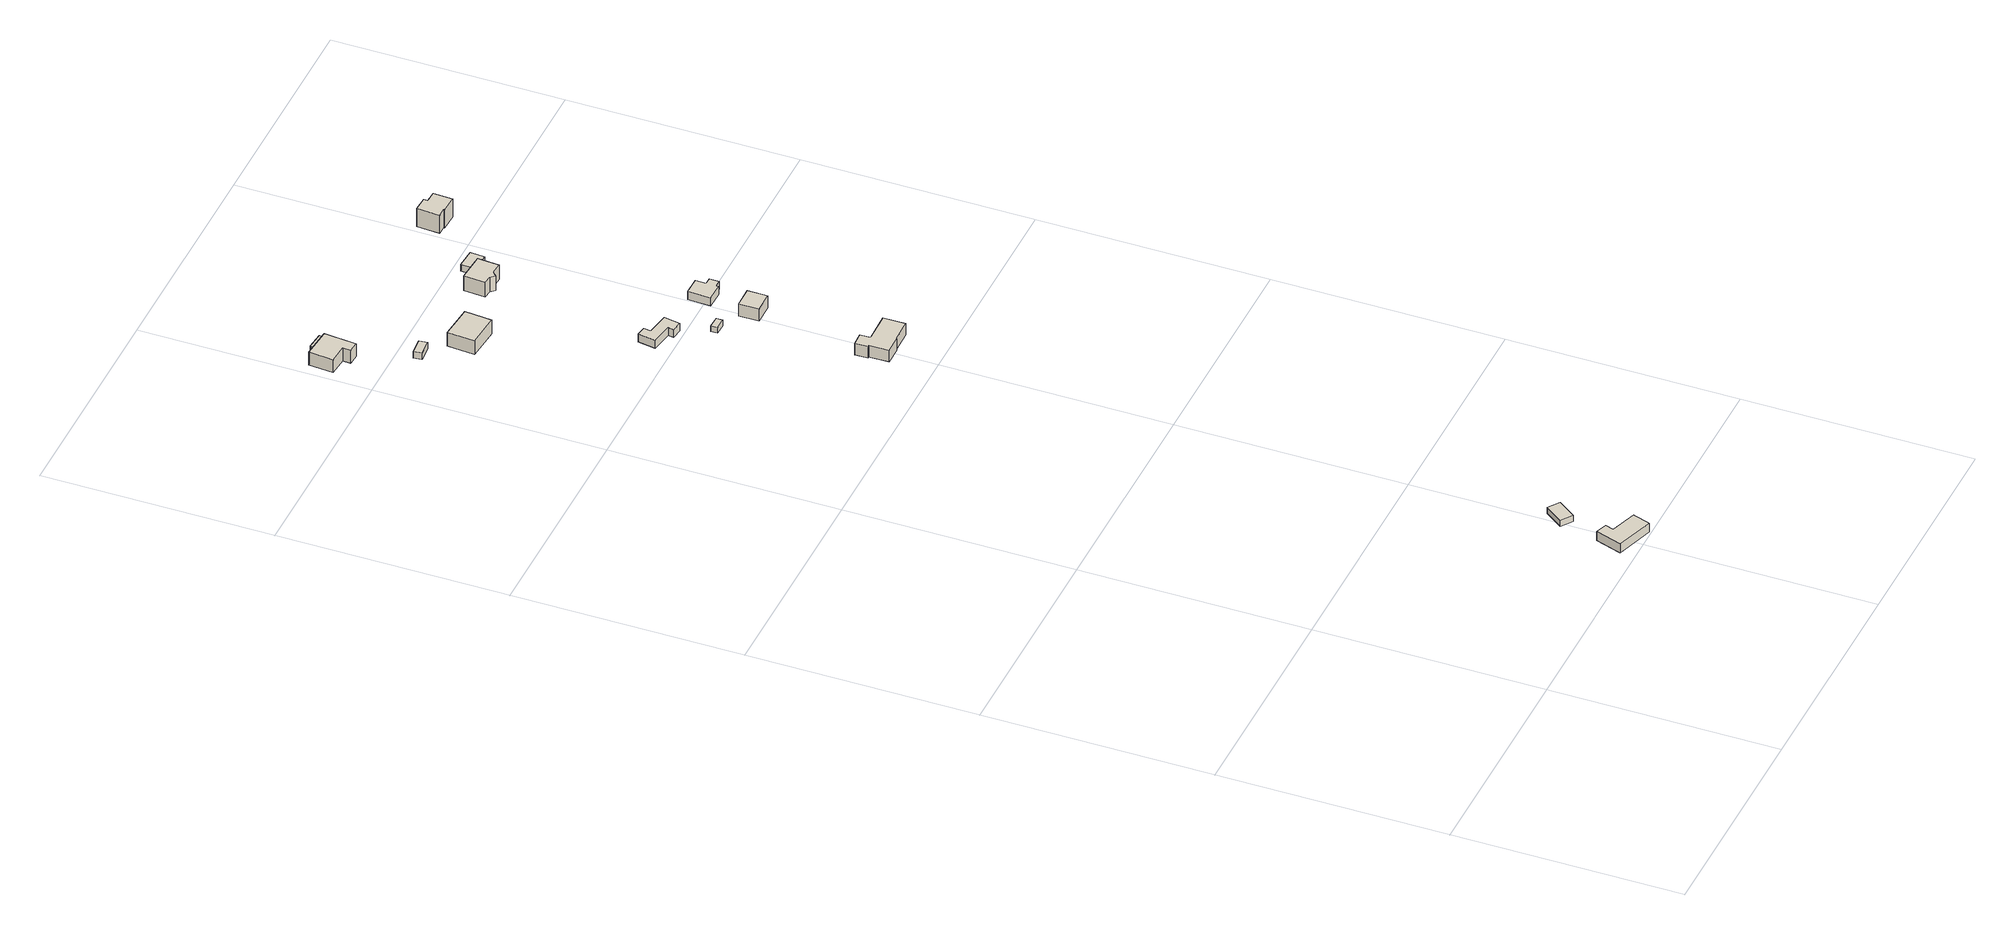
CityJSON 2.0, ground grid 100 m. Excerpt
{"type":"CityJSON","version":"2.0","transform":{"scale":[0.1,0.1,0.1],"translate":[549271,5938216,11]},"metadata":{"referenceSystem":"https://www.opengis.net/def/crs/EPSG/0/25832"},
"CityObjects":{
"building1":{"type":"Building","attributes":{"Gemeindeschluessel":"02200227","Geometrietyp2DReferenz":"3000","BezugspunktDach":"2000","function":"31001_2700","measuredHeight":6.2,"storeysAboveGround":1},"address":[{"country":"Germany","locality":"Hamburg","thoroughfareName":"Sandmoorweg","postcode":"22559"}],"geometry":[{"type":"Solid","lod":"1","boundaries":[[[[0,1,2,3,4,5,6,7]],[[8,9,10,11,12,13,14,15]],[[6,8,15,7]],[[5,9,8,6]],[[4,10,9,5]],[[3,11,10,4]],[[2,12,11,3]],[[1,13,12,2]],[[0,14,13,1]],[[7,15,14,0]]]]}]},
"building2":{"type":"Building","attributes":{"Gemeindeschluessel":"02200227","Geometrietyp2DReferenz":"3000","BezugspunktDach":"2000","function":"31001_2700","measuredHeight":3.54,"storeysAboveGround":1},"address":[{"country":"Germany","locality":"Hamburg","thoroughfareName":"Sandmoorweg","postcode":"22559"}],"geometry":[{"type":"Solid","lod":"1","boundaries":[[[[16,17,18,19]],[[20,21,22,23]],[[18,20,23,19]],[[17,21,20,18]],[[16,22,21,17]],[[19,23,22,16]]]]}]},
"building3":{"type":"Building","attributes":{"Gemeindeschluessel":"02200227","Geometrietyp2DReferenz":"3000","BezugspunktDach":"2000","function":"31001_1010","measuredHeight":8.57,"storeysAboveGround":1},"address":[{"country":"Germany","locality":"Hamburg","thoroughfareNumber":"10","thoroughfareName":"Hummelstieg","postcode":"22559"}],"geometry":[{"type":"Solid","lod":"1","boundaries":[[[[24,25,26,27,28,29]],[[30,31,32,33,34,35]],[[28,30,35,29]],[[27,31,30,28]],[[26,32,31,27]],[[25,33,32,26]],[[24,34,33,25]],[[29,35,34,24]]]]}]},
"building4":{"type":"Building","attributes":{"Gemeindeschluessel":"02200227","Geometrietyp2DReferenz":"3000","BezugspunktDach":"2000","function":"31001_2460","measuredHeight":3.84,"storeysAboveGround":1},"address":[{"country":"Germany","locality":"Hamburg","thoroughfareName":"Hummelstieg","postcode":"22559"}],"geometry":[{"type":"Solid","lod":"1","boundaries":[[[[36,37,38,39]],[[40,41,42,43]],[[38,40,43,39]],[[37,41,40,38]],[[36,42,41,37]],[[39,43,42,36]]]]}]},
"building5":{"type":"Building","attributes":{"Geometrietyp2DReferenz":"3000","Gemeindeschluessel":"02200227","BezugspunktDach":"2000","function":"31001_1010","measuredHeight":3.68,"storeysAboveGround":1},"address":[{"country":"Germany","locality":"Hamburg","thoroughfareName":"Hummelstieg","postcode":"22559"}],"geometry":[{"type":"Solid","lod":"1","boundaries":[[[[44,45,46,47]],[[48,49,50,51]],[[46,48,51,47]],[[45,49,48,46]],[[44,50,49,45]],[[47,51,50,44]]]]}]},
"building6":{"type":"Building","attributes":{"Gemeindeschluessel":"02200227","Geometrietyp2DReferenz":"3000","BezugspunktDach":"2000","function":"31001_1010","measuredHeight":8.22,"storeysAboveGround":1},"address":[{"country":"Germany","locality":"Hamburg","thoroughfareNumber":"6","thoroughfareName":"Hummelstieg","postcode":"22559"}],"geometry":[{"type":"Solid","lod":"1","boundaries":[[[[52,53,54,55]],[[56,57,58,59]],[[54,56,59,55]],[[53,57,56,54]],[[52,58,57,53]],[[55,59,58,52]]]]}]},
"building7":{"type":"Building","attributes":{"Gemeindeschluessel":"02200227","Geometrietyp2DReferenz":"3000","BezugspunktDach":"2000","function":"31001_1010","measuredHeight":4.47,"storeysAboveGround":1},"address":[{"country":"Germany","locality":"Hamburg","thoroughfareNumber":"1","thoroughfareName":"Hummelstieg","postcode":"22559"}],"geometry":[{"type":"Solid","lod":"1","boundaries":[[[[60,61,62,63,64,65,66,67]],[[68,69,70,71,72,73,74,75]],[[66,68,75,67]],[[65,69,68,66]],[[64,70,69,65]],[[63,71,70,64]],[[62,72,71,63]],[[61,73,72,62]],[[60,74,73,61]],[[67,75,74,60]]]]}]},
"building8":{"type":"Building","attributes":{"Gemeindeschluessel":"02200227","Geometrietyp2DReferenz":"3000","BezugspunktDach":"2000","function":"31001_1010","measuredHeight":8.88,"storeysAboveGround":1},"address":[{"country":"Germany","locality":"Hamburg","thoroughfareNumber":"121","thoroughfareName":"Sandmoorweg","postcode":"22559"}],"geometry":[{"type":"Solid","lod":"1","boundaries":[[[[76,77,78,79,80,81,82,83,84,85]],[[86,87,88,89,90,91,92,93,94,95]],[[84,86,95,85]],[[83,87,86,84]],[[82,88,87,83]],[[81,89,88,82]],[[80,90,89,81]],[[79,91,90,80]],[[78,92,91,79]],[[77,93,92,78]],[[76,94,93,77]],[[85,95,94,76]]]]}]},
"building9":{"type":"Building","attributes":{"Gemeindeschluessel":"02200227","Geometrietyp2DReferenz":"3000","BezugspunktDach":"2000","function":"31001_1010","measuredHeight":2.81,"storeysAboveGround":1},"address":[{"country":"Germany","locality":"Hamburg","thoroughfareName":"Sandmoorweg","postcode":"22559"}],"geometry":[{"type":"Solid","lod":"1","boundaries":[[[[96,97,98,99]],[[100,101,102,103]],[[98,100,103,99]],[[97,101,100,98]],[[96,102,101,97]],[[99,103,102,96]]]]}]},
"building10":{"type":"Building","attributes":{"Gemeindeschluessel":"02200227","Geometrietyp2DReferenz":"3000","BezugspunktDach":"2000","function":"31001_1010","measuredHeight":8.59,"storeysAboveGround":1},"address":[{"country":"Germany","locality":"Hamburg","thoroughfareNumber":"127","thoroughfareName":"Sandmoorweg","postcode":"22559"}],"geometry":[{"type":"Solid","lod":"1","boundaries":[[[[104,105,106,107]],[[108,109,110,111]],[[106,108,111,107]],[[105,109,108,106]],[[104,110,109,105]],[[107,111,110,104]]]]}]},
"building11":{"type":"Building","attributes":{"Gemeindeschluessel":"02200227","Geometrietyp2DReferenz":"3000","BezugspunktDach":"2000","function":"31001_1010","measuredHeight":9.66,"storeysAboveGround":1},"address":[{"country":"Germany","locality":"Hamburg","thoroughfareNumber":"4","thoroughfareName":"Hummelstieg","postcode":"22559"}],"geometry":[{"type":"Solid","lod":"1","boundaries":[[[[112,113,114,115,116,117,118,119]],[[120,121,122,123,124,125,126,127]],[[118,120,127,119]],[[117,121,120,118]],[[116,122,121,117]],[[115,123,122,116]],[[114,124,123,115]],[[113,125,124,114]],[[112,126,125,113]],[[119,127,126,112]]]]}]},
"building12":{"type":"Building","attributes":{"Gemeindeschluessel":"02200227","Geometrietyp2DReferenz":"3000","BezugspunktDach":"2000","function":"31001_1010","measuredHeight":4.62,"storeysAboveGround":1},"address":[{"country":"Germany","locality":"Hamburg","thoroughfareNumber":"129","thoroughfareName":"Sandmoorweg","postcode":"22559"}],"geometry":[{"type":"Solid","lod":"1","boundaries":[[[[128,129,130,131,132,133,134,135]],[[136,137,138,139,140,141,142,143]],[[134,136,143,135]],[[133,137,136,134]],[[132,138,137,133]],[[131,139,138,132]],[[130,140,139,131]],[[129,141,140,130]],[[128,142,141,129]],[[135,143,142,128]]]]}]},
"building13":{"type":"Building","attributes":{"Gemeindeschluessel":"02200227","Geometrietyp2DReferenz":"3000","BezugspunktDach":"2000","function":"31001_2460","measuredHeight":3.47,"storeysAboveGround":1},"address":[{"country":"Germany","locality":"Hamburg","thoroughfareName":"Hummelstieg","postcode":"22559"}],"geometry":[{"type":"Solid","lod":"1","boundaries":[[[[144,145,146,147,148]],[[149,150,151,152,153]],[[147,149,153,148]],[[146,150,149,147]],[[145,151,150,146]],[[144,152,151,145]],[[148,153,152,144]]]]}]},
"building14":{"type":"Building","attributes":{"Gemeindeschluessel":"02200227","Geometrietyp2DReferenz":"3000","BezugspunktDach":"2000","function":"31001_1010","measuredHeight":9,"storeysAboveGround":1},"address":[{"country":"Germany","locality":"Hamburg","thoroughfareNumber":"141","thoroughfareName":"Sandmoorweg","postcode":"22559"}],"geometry":[{"type":"Solid","lod":"1","boundaries":[[[[154,155,156,157,158,159,160,161]],[[162,163,164,165,166,167,168,169]],[[160,162,169,161]],[[159,163,162,160]],[[158,164,163,159]],[[157,165,164,158]],[[156,166,165,157]],[[155,167,166,156]],[[154,168,167,155]],[[161,169,168,154]]]]}]}
},
"vertices":[
[1084,9,3],[917,65,3],[956,181,3],[1007,163,3],[995,126,3],[1110,87,3],[1107,79,3],[1086,16,3],[1107,79,47],[1110,87,47],[995,126,47],[1007,163,47],[956,181,47],[917,65,47],[1084,9,47],[1086,16,47],
[1085,388,7],[1027,309,7],[978,344,7],[1036,423,7],[978,344,38],[1027,309,38],[1085,388,38],[1036,423,38],
[84,5124,41],[87,5158,41],[3,5165,41],[12,5272,41],[144,5261,41],[132,5120,41],[144,5261,105],[12,5272,105],[3,5165,105],[87,5158,105],[84,5124,105],[132,5120,105],
[93,5299,38],[168,5292,38],[166,5259,38],[90,5266,38],[166,5259,69],[168,5292,69],[93,5299,69],[90,5266,69],
[287,4918,35],[291,4882,35],[220,4876,35],[217,4912,35],[220,4876,68],[291,4882,68],[287,4918,68],[217,4912,68],
[320,4694,42],[330,4814,42],[479,4801,42],[469,4682,42],[479,4801,110],[330,4814,110],[320,4694,110],[469,4682,110],
[729,4015,34],[733,4041,34],[638,4056,34],[651,4134,34],[693,4127,34],[688,4095,34],[788,4079,34],[776,4008,34],[788,4079,73],[688,4095,73],[693,4127,73],[651,4134,73],[638,4056,73],[733,4041,73],[729,4015,73],[776,4008,73],
[922,3264,21],[915,3264,21],[914,3321,21],[972,3324,21],[973,3278,21],[1106,3280,21],[1107,3184,21],[1004,3181,21],[1004,3179,21],[925,3178,21],[1004,3179,78],[1004,3181,78],[1107,3184,78],[1106,3280,78],[973,3278,78],[972,3324,78],[914,3321,78],[915,3264,78],[922,3264,78],[925,3178,78],
[823,3867,32],[823,3896,32],[875,3895,32],[874,3866,32],[875,3895,60],[823,3896,60],[823,3867,60],[874,3866,60],
[1042,3831,35],[1043,3744,35],[953,3744,35],[952,3831,35],[953,3744,96],[1043,3744,96],[1042,3831,96],[952,3831,96],
[687,4892,37],[792,4885,37],[811,4884,37],[805,4789,37],[753,4793,37],[735,4776,37],[719,4794,37],[681,4797,37],[719,4794,109],[735,4776,109],[753,4793,109],[805,4789,109],[811,4884,109],[792,4885,109],[687,4892,109],[681,4797,109],
[1049,3956,34],[971,3957,34],[973,4057,34],[1051,4056,34],[1050,4009,34],[1080,4009,34],[1080,3967,34],[1050,3967,34],[1080,3967,74],[1080,4009,74],[1050,4009,74],[1051,4056,74],[973,4057,74],[971,3957,74],[1049,3956,74],[1050,3967,74],
[795,4948,39],[878,4943,39],[875,4880,39],[811,4884,39],[792,4885,39],[811,4884,73],[875,4880,73],[878,4943,73],[795,4948,73],[792,4885,73],
[1030,5117,35],[990,5119,35],[995,5219,35],[1060,5216,35],[1059,5198,35],[1109,5196,35],[1105,5110,35],[1030,5114,35],[1105,5110,125],[1109,5196,125],[1059,5198,125],[1060,5216,125],[995,5219,125],[990,5119,125],[1030,5117,125],[1030,5114,125]
]}
